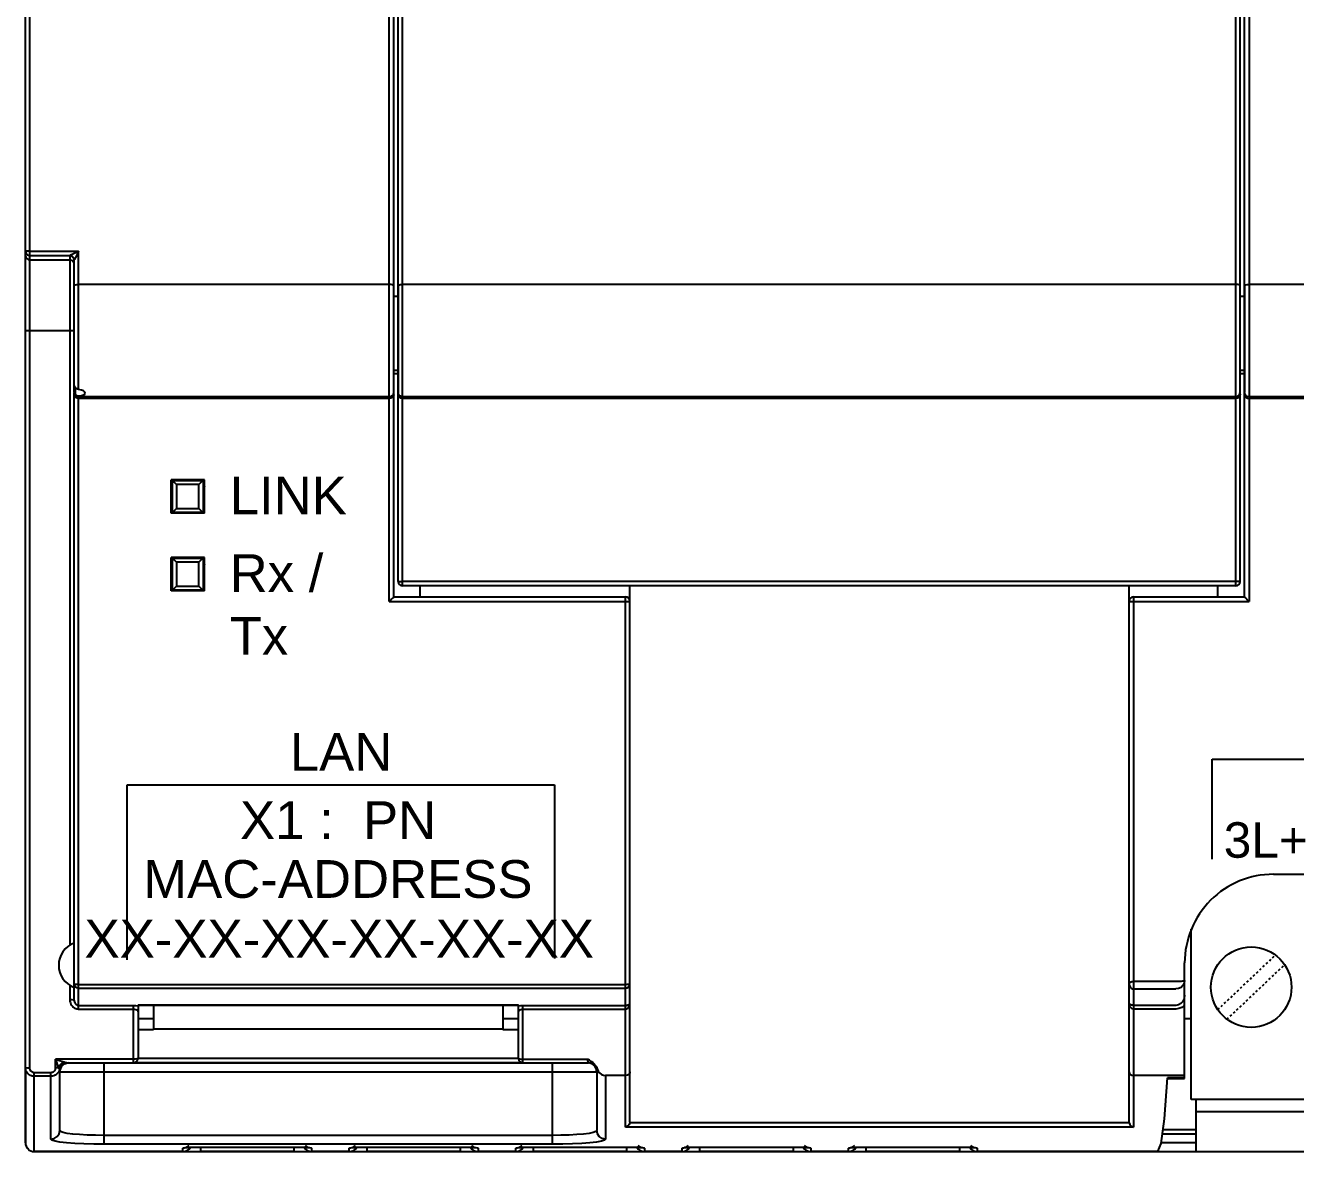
# Model space of a CAD drawing. Header units: inches. Extents: x 57 to 2760, y -193 to 2149.
# Drawn here: x 240 to 297.2, y 1642.8 to 1693.6 of the extents above; entities that cross this region are included whole.
import ezdxf

# ---------------------------------------------------------------- set-up
doc = ezdxf.new("R2010")
doc.units = ezdxf.units.IN
doc.header["$MEASUREMENT"] = 0
doc.linetypes.add('DOT', pattern=[0.2, 0.1, -0.1])
doc.styles.get("Standard").update_dxf_attribs({"font": 'arial.ttf'})

msp = doc.modelspace()

# ---------------------------------------------------------------- linework, layer by layer
at = {"color": 7, "linetype": 'Continuous'}
for p, q in [((239.97114, 1643.19462), (239.97114, 1742.39462)), ((240.17114, 1646.56641), (240.17114, 1739.02283)), ((256.37114, 1667.5811), (256.37114, 1720.50814)), ((295.12114, 1720.50814), (295.12114, 1667.5811)), ((256.57114, 1667.79417), (256.57114, 1720.29507)), ((256.97114, 1668.29462), (256.97114, 1719.79462)), ((294.52114, 1668.29462), (294.52114, 1719.79462)), ((294.92114, 1667.79417), (294.92114, 1720.29507)), ((256.77114, 1668.49462), (256.77114, 1719.59462)), ((294.72114, 1668.49462), (294.72114, 1719.59462)), ((256.57114, 1681.79818), (256.57114, 1708.58396)), ((240.17114, 1683.37762), (242.37114, 1683.37762)), ((240.17114, 1683.18286), (241.97356, 1683.18286)), ((241.97114, 1683.179), (241.97114, 1652.09265)), ((242.07502, 1683.23102), (242.03478, 1683.2115)), ((242.19336, 1683.28918), (242.07502, 1683.23102)), ((242.37114, 1683.37762), (242.19336, 1683.28918)), ((242.37114, 1683.37762), (242.22308, 1683.08304)), ((242.37114, 1677.14898), (242.37114, 1683.37762)), ((240.17114, 1682.98244), (241.97114, 1682.98244)), ((242.17114, 1677.04377), (242.17114, 1682.97977)), ((242.22308, 1683.08304), (242.19385, 1683.02554)), ((256.37114, 1681.87849), (242.37114, 1681.87849)), ((256.77114, 1681.79818), (256.77114, 1677.00654)), ((294.52114, 1681.87849), (256.97114, 1681.87849)), ((294.92114, 1681.79818), (294.92114, 1677.00527)), ((327.57114, 1681.87849), (295.12114, 1681.87849)), ((256.77114, 1681.32784), (256.57114, 1681.32784)), ((294.92114, 1681.32784), (294.72114, 1681.32784)), ((239.97114, 1679.79462), (242.17114, 1679.79462)), ((256.77114, 1678.00147), (256.57114, 1678.00147)), ((294.92114, 1678.00147), (294.72114, 1678.00147)), ((256.77114, 1677.84176), (256.57114, 1677.84176)), ((294.92114, 1677.84176), (294.72114, 1677.84176)), ((242.17114, 1649.62194), (242.17114, 1677.00527)), ((242.22114, 1677.22572), (242.22114, 1676.9179)), ((242.37114, 1649.22064), (242.37114, 1676.85877)), ((256.57114, 1667.79417), (256.57114, 1676.92251)), ((256.7984, 1676.90755), (256.77116, 1677.00511)), ((294.93636, 1676.92903), (294.92114, 1677.00527)), ((256.37114, 1676.80604), (242.37114, 1676.80604)), ((256.37114, 1676.73864), (242.37114, 1676.73864)), ((294.52114, 1676.80874), (256.97114, 1676.80874)), ((294.52114, 1676.74111), (256.97114, 1676.74111)), ((327.57114, 1676.80604), (295.12114, 1676.80604)), ((327.57114, 1676.73864), (295.12114, 1676.73864)), ((248.0394, 1673.07141), (246.53606, 1673.07141)), ((246.53606, 1673.07141), (246.58097, 1673.0265)), ((246.58097, 1673.0265), (246.6102, 1673.02598)), ((246.6102, 1673.02598), (246.62482, 1673.02572)), ((247.95065, 1673.02572), (246.62482, 1673.02572)), ((247.79374, 1672.86189), (246.78172, 1672.86189)), ((247.95065, 1673.02572), (247.99449, 1673.0265)), ((248.0394, 1673.07141), (247.99449, 1673.0265)), ((248.01234, 1672.39842), (248.01233, 1672.24343)), ((248.01317, 1672.54577), (248.01234, 1672.39842)), ((248.03869, 1672.83298), (248.02085, 1672.8197)), ((248.02085, 1672.8197), (248.03846, 1672.754)), ((246.78172, 1671.77758), (247.79374, 1671.77758)), ((248.01233, 1672.24343), (248.01316, 1672.09562)), ((248.01316, 1672.09562), (248.01472, 1671.97011)), ((248.02085, 1671.81978), (248.03846, 1671.88548)), ((246.53606, 1671.56807), (246.58097, 1671.61298)), ((248.0394, 1671.56807), (246.53606, 1671.56807)), ((246.62481, 1671.61376), (246.58097, 1671.61298)), ((246.62481, 1671.61376), (247.95065, 1671.61376)), ((247.96527, 1671.6135), (247.95065, 1671.61376)), ((247.99449, 1671.61298), (247.96527, 1671.6135)), ((248.0394, 1671.56807), (247.99449, 1671.61298)), ((246.53606, 1669.57141), (246.58097, 1669.5265)), ((248.0394, 1669.57141), (246.53606, 1669.57141)), ((246.58097, 1669.5265), (246.6102, 1669.52598)), ((246.6102, 1669.52598), (246.62482, 1669.52572)), ((247.95065, 1669.52572), (246.62482, 1669.52572)), ((247.95065, 1669.52572), (247.99449, 1669.5265)), ((248.0394, 1669.57141), (247.99449, 1669.5265)), ((247.79374, 1669.36189), (246.78172, 1669.36189)), ((248.01234, 1668.89842), (248.01233, 1668.74343)), ((248.01317, 1669.04577), (248.01234, 1668.89842)), ((248.03869, 1669.33298), (248.02085, 1669.3197)), ((248.02085, 1669.3197), (248.03846, 1669.254)), ((246.78172, 1668.27758), (247.79374, 1668.27758)), ((248.01233, 1668.74343), (248.01316, 1668.59562)), ((248.01316, 1668.59562), (248.01472, 1668.47011)), ((248.02085, 1668.31978), (248.03846, 1668.38548)), ((294.52114, 1668.48139), (256.97114, 1668.48139)), ((294.52114, 1668.29462), (256.97114, 1668.29462)), ((294.52114, 1668.29462), (256.97114, 1668.29462)), ((257.77114, 1667.79462), (257.77114, 1668.29462)), ((267.22114, 1644.1282), (267.22114, 1668.29462)), ((289.72114, 1644.12831), (289.72114, 1668.29462)), ((293.72114, 1667.79462), (293.72114, 1668.29462)), ((246.53606, 1668.06807), (246.58097, 1668.11298)), ((248.0394, 1668.06807), (246.53606, 1668.06807)), ((246.62481, 1668.11376), (246.58097, 1668.11298)), ((246.62481, 1668.11376), (247.95065, 1668.11376)), ((247.96527, 1668.1135), (247.95065, 1668.11376)), ((247.99449, 1668.11298), (247.96527, 1668.1135)), ((248.0394, 1668.06807), (247.99449, 1668.11298)), ((256.57114, 1667.79462), (267.02114, 1667.79462)), ((267.02114, 1643.90033), (267.02114, 1667.79462)), ((289.92114, 1667.79462), (294.92114, 1667.79462)), ((289.92114, 1667.79462), (289.92114, 1643.90033)), ((256.37114, 1667.5811), (267.02114, 1667.5811)), ((267.22114, 1644.12831), (267.22114, 1667.59462)), ((289.92114, 1667.5811), (295.12114, 1667.5811)), ((296.22114, 1655.29462), (322.22111, 1655.29462)), ((292.52114, 1645.14462), (292.52114, 1652.81449)), ((292.22114, 1650.50962), (292.22114, 1651.29462)), ((292.22114, 1646.09161), (292.22114, 1651.29462)), ((241.97114, 1650.29659), (241.97114, 1649.65211)), ((242.37114, 1650.33179), (267.02114, 1650.33179)), ((242.37114, 1650.15894), (267.02114, 1650.15894)), ((289.92114, 1650.46907), (291.82114, 1650.46907)), ((289.92114, 1650.12325), (291.82114, 1650.12325)), ((242.37114, 1649.38322), (244.84614, 1649.38322)), ((244.84614, 1646.79462), (244.84614, 1649.38322)), ((244.84614, 1649.38322), (244.94915, 1649.37939)), ((244.94915, 1649.37939), (245.04614, 1649.36806)), ((245.04614, 1649.4129), (245.04614, 1646.99462)), ((245.04614, 1649.4129), (262.19614, 1649.4129)), ((245.04614, 1649.39927), (262.19614, 1649.39927)), ((245.74714, 1649.39927), (245.74714, 1648.31462)), ((261.49514, 1649.39927), (261.49514, 1648.31462)), ((262.19614, 1646.99462), (262.19614, 1649.4129)), ((262.19614, 1649.36806), (262.29298, 1649.37938)), ((262.29298, 1649.37938), (262.39614, 1649.38322)), ((262.39614, 1649.38322), (267.02114, 1649.38322)), ((262.39614, 1646.79462), (262.39614, 1649.38322)), ((291.82105, 1649.38322), (289.92114, 1649.38322)), ((242.37114, 1649.22064), (244.84614, 1649.22064)), ((262.39614, 1649.22064), (267.02114, 1649.22064)), ((291.82114, 1649.22064), (289.92114, 1649.22064)), ((245.04614, 1648.79462), (245.74714, 1648.79462)), ((245.04614, 1648.29462), (245.74714, 1648.29462)), ((261.49514, 1648.31462), (245.74714, 1648.31462)), ((261.49514, 1648.79462), (262.19614, 1648.79462)), ((261.49514, 1648.29462), (262.19614, 1648.29462)), ((292.22114, 1648.79462), (292.52114, 1648.79462)), ((239.97114, 1646.59967), (239.97114, 1643.19462)), ((241.32114, 1646.56641), (241.32114, 1646.9618)), ((244.84614, 1646.96175), (241.32114, 1646.9618)), ((241.41955, 1646.67492), (241.45478, 1646.57492)), ((241.45478, 1646.57492), (241.52629, 1646.68267)), ((241.50669, 1646.49499), (241.58541, 1646.65007)), ((241.58541, 1646.65007), (241.72202, 1646.75668)), ((241.72202, 1646.75668), (241.89061, 1646.79462)), ((241.89061, 1646.79462), (265.35063, 1646.79462)), ((243.52114, 1643.12586), (243.52114, 1646.79462)), ((262.39614, 1646.79462), (244.84614, 1646.79462)), ((262.19614, 1646.99462), (245.04614, 1646.99462)), ((262.39614, 1646.96175), (265.32917, 1646.96175)), ((263.72114, 1643.12586), (263.72114, 1646.79462)), ((265.73588, 1646.49854), (265.65606, 1646.65194)), ((265.73886, 1646.52908), (265.78282, 1646.42533)), ((240.37114, 1642.79462), (240.37114, 1646.3493)), ((241.12114, 1646.3493), (240.37114, 1646.3493)), ((241.12112, 1646.18957), (240.37114, 1646.18957)), ((241.12114, 1643.35186), (241.12114, 1646.3493)), ((241.52114, 1643.74965), (241.52114, 1646.39462)), ((241.52114, 1643.74963), (241.52114, 1646.39462)), ((241.52114, 1646.39462), (265.72114, 1646.39462)), ((265.72114, 1646.39462), (265.72114, 1643.74965)), ((267.02114, 1646.22281), (266.12114, 1646.22281)), ((266.12114, 1646.22281), (266.12114, 1643.35186)), ((292.22114, 1646.22281), (289.92114, 1646.22281)), ((291.30581, 1644.27635), (291.45271, 1646.1182)), ((291.44914, 1646.09161), (292.22114, 1646.09161)), ((292.22114, 1646.1182), (291.45271, 1646.1182)), ((325.43114, 1645.14462), (292.52114, 1645.14462)), ((292.72114, 1645.14462), (292.72114, 1642.79462)), ((292.72114, 1644.60462), (325.72114, 1644.60462)), ((289.92114, 1643.90033), (267.02114, 1643.90033)), ((289.72338, 1644.09812), (267.2189, 1644.09812)), ((267.22114, 1644.12831), (267.22108, 1644.12326)), ((291.24113, 1643.79462), (292.72114, 1643.79462)), ((263.72114, 1643.12586), (243.52114, 1643.12586)), ((263.72113, 1643.52453), (243.52115, 1643.52453)), ((292.72114, 1643.19462), (291.16056, 1643.19462)), ((291.21427, 1643.59462), (292.72114, 1643.59462)), ((247.07114, 1642.79462), (240.37114, 1642.79462)), ((240.37114, 1642.79462), (329.57114, 1642.79462)), ((247.07114, 1642.79462), (247.07114, 1642.95281)), ((247.82751, 1643.00038), (252.07114, 1643.00045)), ((247.87114, 1643.00128), (252.07114, 1643.00128)), ((247.87114, 1642.79462), (247.87114, 1643.00128)), ((252.07114, 1642.79462), (247.87114, 1642.79462)), ((252.07114, 1643.00128), (252.07114, 1642.79462)), ((252.87114, 1642.95281), (252.87114, 1642.79462)), ((254.57114, 1642.79462), (252.87114, 1642.79462)), ((254.57114, 1642.79462), (254.57114, 1642.95281)), ((255.32751, 1643.00038), (259.57114, 1643.00045)), ((255.37114, 1643.00128), (259.57114, 1643.00128)), ((255.37114, 1642.79462), (255.37114, 1643.00128)), ((259.57114, 1642.79462), (255.37114, 1642.79462)), ((259.57114, 1643.00128), (259.57114, 1642.79462)), ((260.37114, 1642.95281), (260.37114, 1642.79462)), ((262.07114, 1642.79462), (260.37114, 1642.79462)), ((262.07114, 1642.79462), (262.07114, 1642.95281)), ((262.82751, 1643.00038), (267.07114, 1643.00045)), ((262.87114, 1643.00128), (267.07114, 1643.00128)), ((262.87114, 1642.79462), (262.87114, 1643.00128)), ((267.07114, 1642.79462), (262.87114, 1642.79462)), ((267.07114, 1643.00128), (267.07114, 1642.79462)), ((267.87114, 1642.95281), (267.87114, 1642.79462)), ((269.57114, 1642.79462), (267.87114, 1642.79462)), ((269.57114, 1642.79462), (269.57114, 1642.95281)), ((270.32751, 1643.00038), (274.57114, 1643.00045)), ((270.37114, 1643.00128), (274.57114, 1643.00128)), ((270.37114, 1642.79462), (270.37114, 1643.00128)), ((274.57114, 1642.79462), (270.37114, 1642.79462)), ((274.57114, 1643.00128), (274.57114, 1642.79462)), ((275.37114, 1642.95281), (275.37114, 1642.79462)), ((277.07114, 1642.79462), (275.37114, 1642.79462)), ((277.07114, 1642.79462), (277.07114, 1642.95281)), ((277.82751, 1643.00038), (282.07114, 1643.00045)), ((277.87114, 1643.00128), (282.07114, 1643.00128)), ((277.87114, 1642.79462), (277.87114, 1643.00128)), ((282.07114, 1642.79462), (277.87114, 1642.79462)), ((282.07114, 1643.00128), (282.07114, 1642.79462)), ((282.87114, 1642.95281), (282.87114, 1642.79462)), ((291.00644, 1642.79462), (282.87114, 1642.79462))]:
    msp.add_line(p, q, dxfattribs=at)
for p, q in [((293.46139, 1655.96903), (293.46139, 1660.48261)), ((293.46139, 1660.48261), (316.93614, 1660.48261)), ((244.55277, 1659.32277), (263.82367, 1659.32277)), ((244.55277, 1651.43393), (244.55277, 1659.32277)), ((263.82367, 1659.32277), (263.82367, 1651.49508))]:
    msp.add_line(p, q)
at = {"linetype": 'DOT'}
for p, q in [((293.71529, 1649.19139), (296.31437, 1651.65344)), ((294.12791, 1648.7558), (296.72699, 1651.21785))]:
    msp.add_line(p, q, dxfattribs=at)
at = {"color": 7, "linetype": 'Continuous'}
for points in [[(239.97114, 1683.3821), (239.97399, 1683.34858), (239.9835, 1683.31315), (240.00114, 1683.27715), (240.02824, 1683.2427), (240.06574, 1683.21277), (240.11376, 1683.19124), (240.17114, 1683.18286)], [(240.17114, 1683.37762), (240.09412, 1683.37796), (240.0284, 1683.37896), (239.98574, 1683.38042), (239.97114, 1683.3821)], [(239.97114, 1683.18168), (239.98636, 1683.10544), (240.02972, 1683.0408), (240.0946, 1682.99761), (240.17114, 1682.98244)], [(241.97356, 1683.18286), (241.97172, 1683.1809), (241.97114, 1683.179)], [(241.97114, 1683.179), (242.07114, 1683.15231), (242.14434, 1683.07939), (242.17114, 1682.97977)], [(242.03478, 1683.2115), (241.99949, 1683.19463), (241.98438, 1683.1876), (241.97356, 1683.18286)], [(241.97356, 1683.18286), (242.07227, 1683.15562), (242.14492, 1683.08299), (242.17235, 1682.98414)], [(241.97114, 1682.98244), (242.04768, 1682.96728), (242.11256, 1682.92409), (242.15592, 1682.85945)], [(242.17235, 1682.98414), (242.17143, 1682.98191), (242.17114, 1682.97977)], [(242.19385, 1683.02554), (242.17776, 1682.9943), (242.17235, 1682.98414)], [(242.17114, 1681.79818), (242.18504, 1681.82801), (242.22633, 1681.85394), (242.2912, 1681.87193), (242.37114, 1681.87849)], [(256.57114, 1681.79818), (256.55724, 1681.82801), (256.51595, 1681.85394), (256.45108, 1681.87193), (256.37114, 1681.87849)], [(256.77114, 1681.79818), (256.79586, 1681.83729), (256.86739, 1681.86705), (256.97114, 1681.87849)], [(294.72114, 1681.79818), (294.69642, 1681.83729), (294.62489, 1681.86705), (294.52114, 1681.87849)], [(294.92114, 1681.79818), (294.93504, 1681.82801), (294.97633, 1681.85394), (295.0412, 1681.87193), (295.12114, 1681.87849)], [(242.22114, 1677.22572), (242.18407, 1677.28426), (242.17114, 1677.35159)], [(242.17114, 1677.04377), (242.18407, 1676.97645), (242.22114, 1676.9179)], [(242.37114, 1676.80604), (242.2946, 1676.8212), (242.22972, 1676.86439), (242.18636, 1676.92903), (242.17114, 1677.00527)], [(242.37114, 1676.73864), (242.30991, 1676.74747), (242.25538, 1676.77257), (242.21158, 1676.81165), (242.18188, 1676.86306), (242.17114, 1676.92251)], [(242.37114, 1677.14898), (242.316, 1677.16383), (242.26359, 1677.1902), (242.22114, 1677.22572)], [(242.22114, 1676.9179), (242.26359, 1676.88375), (242.316, 1676.86293), (242.37114, 1676.85877)], [(242.67114, 1676.97554), (242.65019, 1677.02485), (242.58898, 1677.07474), (242.49286, 1677.11845), (242.37114, 1677.14898)], [(242.37114, 1676.85877), (242.49286, 1676.87308), (242.58898, 1676.89743), (242.65019, 1676.93201), (242.67114, 1676.97554)], [(256.37114, 1676.80604), (256.44768, 1676.8212), (256.51256, 1676.86439), (256.55592, 1676.92903), (256.57114, 1677.00527)], [(256.57114, 1676.92251), (256.56382, 1676.87322), (256.54076, 1676.82509)], [(256.97114, 1676.74111), (256.89421, 1676.75526), (256.82973, 1676.79499), (256.78698, 1676.85334), (256.77114, 1676.92511)], [(256.97114, 1676.80873), (256.87153, 1676.8352), (256.7984, 1676.90755)], [(294.52114, 1676.80873), (294.62033, 1676.83496), (294.69358, 1676.90706), (294.72113, 1677.00654)], [(294.72114, 1676.92511), (294.70535, 1676.85345), (294.66279, 1676.79521), (294.59821, 1676.75532), (294.52114, 1676.74111)], [(294.92114, 1676.92251), (294.92846, 1676.87322), (294.95152, 1676.82509), (294.99129, 1676.78267), (295.04819, 1676.75131), (295.12114, 1676.73864)], [(295.12114, 1676.80604), (295.0446, 1676.8212), (294.97972, 1676.86439), (294.93636, 1676.92903)], [(256.54076, 1676.82509), (256.50099, 1676.78267), (256.44409, 1676.75131), (256.37114, 1676.73864)], [(246.53606, 1671.56807), (246.53755, 1672.06695), (246.53755, 1672.57288), (246.53606, 1673.07141)], [(246.58097, 1673.0265), (246.58238, 1672.55685), (246.58238, 1672.08291), (246.58097, 1671.61298)], [(246.62482, 1673.02572), (246.67538, 1672.97137), (246.72772, 1672.91678), (246.78172, 1672.86189)], [(246.78178, 1672.86189), (246.78239, 1672.1385), (246.78179, 1671.77758)], [(247.79368, 1671.77758), (247.79308, 1672.50096), (247.79368, 1672.86189)], [(247.95065, 1673.02572), (247.90009, 1672.97137), (247.84775, 1672.91678), (247.79374, 1672.86189)], [(247.99449, 1671.61298), (247.99308, 1672.08291), (247.99308, 1672.55685), (247.99449, 1673.0265)], [(248.0394, 1671.56807), (248.03792, 1672.06695), (248.03792, 1672.57288), (248.0394, 1673.07141)], [(248.02085, 1672.8197), (248.01947, 1672.81238), (248.01815, 1672.79316), (248.01691, 1672.76283), (248.01578, 1672.72201), (248.01475, 1672.67142), (248.01317, 1672.54577)], [(246.62481, 1671.61376), (246.67537, 1671.6681), (246.72772, 1671.7227), (246.78172, 1671.77758)], [(247.95065, 1671.61376), (247.90009, 1671.6681), (247.84774, 1671.7227), (247.79374, 1671.77758)], [(248.01472, 1671.97011), (248.01573, 1671.91935), (248.01687, 1671.87791), (248.01813, 1671.84679), (248.01947, 1671.8271), (248.02085, 1671.81978)], [(246.53606, 1668.06807), (246.53755, 1668.56695), (246.53755, 1669.07288), (246.53606, 1669.57141)], [(246.58097, 1669.5265), (246.58238, 1669.05685), (246.58238, 1668.58291), (246.58097, 1668.11298)], [(246.62482, 1669.52572), (246.67538, 1669.47137), (246.72772, 1669.41678), (246.78172, 1669.36189)], [(247.95065, 1669.52572), (247.90009, 1669.47137), (247.84775, 1669.41678), (247.79374, 1669.36189)], [(247.99449, 1668.11298), (247.99308, 1668.58291), (247.99308, 1669.05685), (247.99449, 1669.5265)], [(248.0394, 1668.06807), (248.03792, 1668.56695), (248.03792, 1669.07288), (248.0394, 1669.57141)], [(246.78178, 1669.36189), (246.78239, 1668.6385), (246.78179, 1668.27758)], [(247.79368, 1668.27758), (247.79308, 1669.00096), (247.79368, 1669.36189)], [(248.02085, 1669.3197), (248.01947, 1669.31238), (248.01815, 1669.29316), (248.01691, 1669.26283), (248.01578, 1669.22201), (248.01475, 1669.17142), (248.01317, 1669.04577)], [(246.62481, 1668.11376), (246.67537, 1668.1681), (246.72772, 1668.2227), (246.78172, 1668.27758)], [(247.95065, 1668.11376), (247.90009, 1668.1681), (247.84774, 1668.2227), (247.79374, 1668.27758)], [(248.01472, 1668.47011), (248.01573, 1668.41935), (248.01687, 1668.37791), (248.01813, 1668.34679), (248.01947, 1668.3271), (248.02085, 1668.31978)], [(256.77114, 1668.49462), (256.79684, 1668.48813), (256.87016, 1668.4832), (256.97114, 1668.48139)], [(294.72114, 1668.49462), (294.69543, 1668.48813), (294.62212, 1668.4832), (294.52114, 1668.48139)], [(256.57114, 1667.79417), (256.55632, 1667.77429), (256.5212, 1667.73543), (256.47503, 1667.68675), (256.42341, 1667.63374), (256.37114, 1667.5811)], [(294.92114, 1667.79417), (294.93596, 1667.77429), (294.97107, 1667.73543), (295.01725, 1667.68675), (295.06886, 1667.63374), (295.12114, 1667.5811)], [(267.02114, 1667.5811), (267.0616, 1667.58138), (267.10398, 1667.58232), (267.14565, 1667.58404), (267.18281, 1667.58666), (267.21026, 1667.59022), (267.22114, 1667.59462)], [(289.72114, 1667.59462), (289.72528, 1667.59188), (289.7391, 1667.58902), (289.76463, 1667.5862), (289.8034, 1667.58369), (289.85608, 1667.58184), (289.92114, 1667.5811)], [(242.17114, 1650.35213), (242.18647, 1650.34432), (242.23065, 1650.33765), (242.29556, 1650.33329), (242.37114, 1650.33179)], [(242.37114, 1650.15894), (242.29556, 1650.17327), (242.23065, 1650.21463), (242.18647, 1650.27795), (242.17114, 1650.35213)], [(267.02114, 1650.33179), (267.09671, 1650.33329), (267.16163, 1650.33765), (267.20581, 1650.34432), (267.22114, 1650.35213)], [(267.02114, 1650.15894), (267.09671, 1650.17327), (267.16163, 1650.21463), (267.20581, 1650.27795), (267.22114, 1650.35213)], [(289.72114, 1650.35213), (289.72409, 1650.37212), (289.73199, 1650.39009), (289.74358, 1650.40593), (289.75777, 1650.41957), (289.77379, 1650.43119), (289.79178, 1650.44131), (289.81168, 1650.45), (289.83295, 1650.45708), (289.85498, 1650.46247), (289.87722, 1650.46619), (289.89918, 1650.46835), (289.92114, 1650.46907)], [(289.72114, 1650.35213), (289.72409, 1650.31298), (289.73199, 1650.27776), (289.74358, 1650.2468), (289.75778, 1650.22009), (289.77379, 1650.19736), (289.79179, 1650.17757), (289.81168, 1650.16057), (289.83295, 1650.1467), (289.85498, 1650.13614), (289.87722, 1650.12884), (289.89918, 1650.12464), (289.92114, 1650.12325)], [(291.82114, 1650.46907), (291.87971, 1650.46951), (291.943, 1650.471), (292.00861, 1650.47379), (292.0732, 1650.47812), (292.13232, 1650.48414), (292.18, 1650.49171), (292.21069, 1650.50042), (292.22114, 1650.50962)], [(292.22114, 1650.50962), (292.20185, 1650.39108), (292.14529, 1650.28324), (292.05666, 1650.19733), (291.94503, 1650.14225), (291.82114, 1650.12325)], [(241.97114, 1649.65211), (241.97815, 1649.57169), (241.99657, 1649.50076), (242.02317, 1649.43935), (242.05557, 1649.387), (242.0916, 1649.34352), (242.12916, 1649.30857), (242.16676, 1649.28123), (242.20428, 1649.25998), (242.24241, 1649.2436), (242.28228, 1649.23142), (242.32494, 1649.22353), (242.37114, 1649.22064)], [(241.97114, 1649.65211), (242.07114, 1649.64807), (242.14434, 1649.63702), (242.17114, 1649.62194)], [(242.17114, 1649.62194), (242.17465, 1649.57743), (242.18386, 1649.53819), (242.19716, 1649.50422), (242.21336, 1649.47526), (242.23137, 1649.45121), (242.25015, 1649.43187), (242.26895, 1649.41675), (242.28771, 1649.40499), (242.30677, 1649.39593), (242.32671, 1649.38919), (242.34803, 1649.38482), (242.37114, 1649.38322)], [(267.02114, 1649.22064), (267.04597, 1649.22287), (267.07256, 1649.23032), (267.09983, 1649.24387), (267.12677, 1649.26409), (267.15151, 1649.29026), (267.1723, 1649.3201), (267.18894, 1649.35198), (267.20213, 1649.38619), (267.21214, 1649.42334), (267.21871, 1649.46407), (267.22114, 1649.50887)], [(267.02114, 1649.38322), (267.04597, 1649.38419), (267.07255, 1649.38744), (267.09982, 1649.39336), (267.12677, 1649.40218), (267.15152, 1649.4136), (267.1723, 1649.42661), (267.18894, 1649.44051), (267.20214, 1649.45542), (267.21214, 1649.47161), (267.21871, 1649.48936), (267.22114, 1649.50887)], [(289.92114, 1649.38322), (289.8683, 1649.38768), (289.82539, 1649.39856), (289.79353, 1649.41213), (289.77049, 1649.42624), (289.75335, 1649.4405), (289.74004, 1649.45557), (289.73004, 1649.47181), (289.72353, 1649.4895), (289.72114, 1649.50887)], [(289.92114, 1649.22064), (289.86829, 1649.23089), (289.82539, 1649.25579), (289.79353, 1649.2869), (289.77049, 1649.31924), (289.75335, 1649.35196), (289.74004, 1649.38652), (289.73004, 1649.4238), (289.72353, 1649.4644), (289.72114, 1649.50887)], [(292.22114, 1649.83768), (292.19944, 1649.69016), (292.1384, 1649.56102), (292.04769, 1649.4632), (291.93915, 1649.40346), (291.82105, 1649.38322)], [(292.22114, 1649.38548), (292.0996, 1649.29463), (291.96452, 1649.2394), (291.82114, 1649.22064)], [(244.84614, 1649.22064), (244.89524, 1649.21623), (244.94195, 1649.2031), (244.98354, 1649.18137), (245.01684, 1649.15182), (245.03856, 1649.1161), (245.04614, 1649.07693)], [(262.19614, 1649.07693), (262.20375, 1649.11618), (262.22552, 1649.15192), (262.25887, 1649.18146), (262.30043, 1649.20314), (262.34702, 1649.21623), (262.39614, 1649.22064)], [(239.97114, 1646.59967), (239.99793, 1646.58304), (240.07114, 1646.57086), (240.17114, 1646.56641)], [(240.37114, 1646.18957), (240.32598, 1646.19219), (240.28253, 1646.19976), (240.23938, 1646.21246), (240.19586, 1646.23104), (240.15189, 1646.25667), (240.10796, 1646.29084), (240.06552, 1646.3351), (240.02736, 1646.39002), (239.99714, 1646.45424), (239.97778, 1646.52525), (239.97114, 1646.59967)], [(240.37114, 1646.3493), (240.34856, 1646.35069), (240.32683, 1646.3547), (240.30526, 1646.36142), (240.2835, 1646.37125), (240.26151, 1646.38482), (240.23955, 1646.40291), (240.21834, 1646.42633), (240.19926, 1646.4554), (240.18414, 1646.4894), (240.17446, 1646.527), (240.17114, 1646.56641)], [(241.32114, 1646.56641), (241.31891, 1646.53405), (241.31157, 1646.50006), (241.29852, 1646.46611), (241.27961, 1646.43396), (241.25523, 1646.40532), (241.22611, 1646.38161), (241.19321, 1646.36388), (241.15774, 1646.35297), (241.12114, 1646.3493)], [(241.32099, 1646.9618), (241.41268, 1646.93198), (241.51143, 1646.9008), (241.6164, 1646.86881), (241.72205, 1646.83822)], [(241.32114, 1646.96175), (241.35166, 1646.87189), (241.41955, 1646.67492)], [(241.45478, 1646.57492), (241.39269, 1646.56861), (241.32114, 1646.56641)], [(241.45478, 1646.57492), (241.46769, 1646.5542), (241.48837, 1646.52058)], [(241.48837, 1646.52058), (241.49624, 1646.50828), (241.50241, 1646.49952), (241.50669, 1646.49499)], [(241.50766, 1646.49409), (241.5867, 1646.64959), (241.72426, 1646.75655), (241.89417, 1646.79463)], [(241.52629, 1646.68267), (241.61866, 1646.77367), (241.72205, 1646.83822)], [(241.72205, 1646.83822), (241.79725, 1646.81683), (241.82847, 1646.80806), (241.85488, 1646.80108), (241.87589, 1646.79639), (241.89061, 1646.79462)], [(245.04614, 1646.99462), (245.03075, 1646.98198), (244.98625, 1646.97117), (244.92128, 1646.96416), (244.84614, 1646.96175)], [(262.19614, 1646.99462), (262.21153, 1646.98198), (262.25603, 1646.97117), (262.321, 1646.96416), (262.39614, 1646.96175)], [(265.32732, 1646.87895), (265.32305, 1646.89734), (265.32116, 1646.91705), (265.32269, 1646.93838), (265.32917, 1646.96175)], [(265.35063, 1646.79462), (265.35596, 1646.79765), (265.35627, 1646.80553), (265.35271, 1646.81684), (265.34679, 1646.83043), (265.33993, 1646.84551), (265.33318, 1646.86171), (265.32732, 1646.87895)], [(265.32917, 1646.96175), (265.37449, 1646.92441), (265.42683, 1646.88817)], [(265.65606, 1646.65194), (265.51911, 1646.7572), (265.35063, 1646.79462)], [(265.42683, 1646.88817), (265.48384, 1646.85005), (265.54308, 1646.80651)], [(265.54308, 1646.80651), (265.60176, 1646.7546), (265.65696, 1646.69161)], [(265.65696, 1646.69161), (265.70436, 1646.61628), (265.73886, 1646.52908)], [(241.50765, 1646.49409), (241.48754, 1646.43515), (241.45763, 1646.37795), (241.41819, 1646.32503), (241.37009, 1646.27868), (241.31459, 1646.24073), (241.25327, 1646.21259), (241.18807, 1646.19535), (241.12112, 1646.18957)], [(241.50669, 1646.49499), (241.50727, 1646.49455), (241.50765, 1646.49409)], [(241.50765, 1646.49409), (241.51775, 1646.44484), (241.52114, 1646.39462)], [(265.72114, 1646.39462), (265.72484, 1646.44713), (265.73588, 1646.49854)], [(265.78282, 1646.42533), (265.84777, 1646.34002), (265.92972, 1646.27575), (266.02375, 1646.23588), (266.12114, 1646.22281)], [(267.22114, 1646.38278), (267.20832, 1646.3264), (267.16908, 1646.27511), (267.10474, 1646.23745), (267.02114, 1646.22281)], [(289.72114, 1646.38278), (289.73396, 1646.3264), (289.7732, 1646.27511), (289.83754, 1646.23745), (289.92114, 1646.22281)], [(291.00644, 1642.79462), (291.15668, 1643.16574), (291.30581, 1644.27635)], [(241.12114, 1643.35186), (241.27421, 1643.38214), (241.40398, 1643.46836), (241.49069, 1643.59741), (241.52114, 1643.74963)], [(243.52115, 1643.52453), (243.13253, 1643.52828), (242.75821, 1643.53951), (242.41319, 1643.55815), (242.11014, 1643.58406), (241.86074, 1643.61692), (241.67483, 1643.65616), (241.5599, 1643.70091), (241.52114, 1643.74963)], [(265.72114, 1643.74963), (265.68238, 1643.70091), (265.56745, 1643.65616), (265.38154, 1643.61692), (265.13213, 1643.58406), (264.82908, 1643.55815), (264.48407, 1643.53951), (264.10975, 1643.52828), (263.72113, 1643.52453)], [(266.12114, 1643.35186), (265.96806, 1643.38214), (265.83829, 1643.46837), (265.75159, 1643.59741), (265.72114, 1643.74963)], [(267.2189, 1644.09812), (267.1894, 1644.01631), (267.14027, 1643.95699), (267.08197, 1643.91874), (267.02114, 1643.90033)], [(267.22108, 1644.12326), (267.22089, 1644.11821), (267.22014, 1644.10814), (267.2189, 1644.09812)], [(289.72338, 1644.09812), (289.72214, 1644.10814), (289.72139, 1644.11821), (289.72114, 1644.12831)], [(289.72338, 1644.09812), (289.75288, 1644.01631), (289.80201, 1643.95699), (289.86031, 1643.91874), (289.92114, 1643.90033)], [(243.52114, 1643.12586), (243.05501, 1643.12961), (242.60597, 1643.14088), (242.19194, 1643.15959), (241.82812, 1643.1856), (241.52859, 1643.21862), (241.30543, 1643.25805), (241.16757, 1643.30298), (241.12114, 1643.35186)], [(266.12114, 1643.35186), (266.0747, 1643.30298), (265.93684, 1643.25805), (265.71368, 1643.21862), (265.41416, 1643.1856), (265.05034, 1643.15959), (264.63631, 1643.14088), (264.18727, 1643.12961), (263.72114, 1643.12586)], [(247.07114, 1642.95281), (247.22421, 1642.98321), (247.35398, 1643.06978)], [(247.07114, 1642.95281), (247.0987, 1642.96479), (247.17886, 1642.97629), (247.30603, 1642.98645)], [(247.18666, 1642.97395), (247.1819, 1642.97289), (247.18806, 1642.97383), (247.21499, 1642.97716), (247.2589, 1642.98131), (247.31914, 1642.98572), (247.39445, 1642.98999), (247.4845, 1642.99383), (247.58792, 1642.99703), (247.70311, 1642.99927), (247.82751, 1643.00038)], [(247.30603, 1642.98645), (247.47172, 1642.99443), (247.6642, 1642.99952), (247.87114, 1643.00128)], [(252.07114, 1643.00128), (252.27796, 1642.99953), (252.47007, 1642.99445), (252.63556, 1642.98649)], [(252.07114, 1643.00046), (252.10742, 1643.0004), (252.23725, 1642.99932), (252.35699, 1642.99695), (252.46397, 1642.99362), (252.55636, 1642.98955), (252.63308, 1642.98507), (252.69281, 1642.9805), (252.73513, 1642.97629), (252.75746, 1642.97336), (252.76066, 1642.97283)], [(252.87114, 1642.95281), (252.71807, 1642.98321), (252.5883, 1643.06978)], [(252.63556, 1642.98649), (252.76324, 1642.97631), (252.84368, 1642.96477), (252.87114, 1642.95281)], [(254.57114, 1642.95281), (254.72421, 1642.98321), (254.85398, 1643.06978)], [(254.57114, 1642.95281), (254.5987, 1642.96479), (254.67886, 1642.97629), (254.80603, 1642.98645)], [(254.68666, 1642.97395), (254.6819, 1642.97289), (254.68806, 1642.97383), (254.71499, 1642.97716), (254.7589, 1642.98131), (254.81914, 1642.98572), (254.89445, 1642.98999), (254.9845, 1642.99383), (255.08792, 1642.99703), (255.20311, 1642.99927), (255.32751, 1643.00038)], [(254.80603, 1642.98645), (254.97172, 1642.99443), (255.1642, 1642.99952), (255.37114, 1643.00128)], [(259.57114, 1643.00128), (259.77796, 1642.99953), (259.97007, 1642.99445), (260.13556, 1642.98649)], [(259.57114, 1643.00046), (259.60742, 1643.0004), (259.73725, 1642.99932), (259.85699, 1642.99695), (259.96397, 1642.99362), (260.05636, 1642.98955), (260.13308, 1642.98507), (260.19281, 1642.9805), (260.23513, 1642.97629), (260.25746, 1642.97336), (260.26066, 1642.97283)], [(260.37114, 1642.95281), (260.21807, 1642.98321), (260.0883, 1643.06978)], [(260.13556, 1642.98649), (260.26324, 1642.97631), (260.34368, 1642.96477), (260.37114, 1642.95281)], [(262.07114, 1642.95281), (262.22421, 1642.98321), (262.35398, 1643.06978)], [(262.07114, 1642.95281), (262.0987, 1642.96479), (262.17886, 1642.97629), (262.30603, 1642.98645)], [(262.18666, 1642.97395), (262.1819, 1642.97289), (262.18806, 1642.97383), (262.21499, 1642.97716), (262.2589, 1642.98131), (262.31914, 1642.98572), (262.39445, 1642.98999), (262.4845, 1642.99383), (262.58792, 1642.99703), (262.70311, 1642.99927), (262.82751, 1643.00038)], [(262.30603, 1642.98645), (262.47172, 1642.99443), (262.6642, 1642.99952), (262.87114, 1643.00128)], [(267.07114, 1643.00128), (267.27796, 1642.99953), (267.47007, 1642.99445), (267.63556, 1642.98649)], [(267.07114, 1643.00046), (267.10742, 1643.0004), (267.23725, 1642.99932), (267.35699, 1642.99695), (267.46397, 1642.99362), (267.55636, 1642.98955), (267.63308, 1642.98507), (267.69281, 1642.9805), (267.73513, 1642.97629), (267.75746, 1642.97336), (267.76066, 1642.97283)], [(267.87114, 1642.95281), (267.71807, 1642.98321), (267.5883, 1643.06978)], [(267.63556, 1642.98649), (267.76324, 1642.97631), (267.84368, 1642.96477), (267.87114, 1642.95281)], [(269.57114, 1642.95281), (269.72421, 1642.98321), (269.85398, 1643.06978)], [(269.57114, 1642.95281), (269.5987, 1642.96479), (269.67886, 1642.97629), (269.80603, 1642.98645)], [(269.68666, 1642.97395), (269.6819, 1642.97289), (269.68806, 1642.97383), (269.71499, 1642.97716), (269.7589, 1642.98131), (269.81914, 1642.98572), (269.89445, 1642.98999), (269.9845, 1642.99383), (270.08792, 1642.99703), (270.20311, 1642.99927), (270.32751, 1643.00038)], [(269.80603, 1642.98645), (269.97172, 1642.99443), (270.1642, 1642.99952), (270.37114, 1643.00128)], [(274.57114, 1643.00128), (274.77796, 1642.99953), (274.97007, 1642.99445), (275.13556, 1642.98649)], [(274.57114, 1643.00046), (274.60742, 1643.0004), (274.73725, 1642.99932), (274.85699, 1642.99695), (274.96397, 1642.99362), (275.05636, 1642.98955), (275.13308, 1642.98507), (275.19281, 1642.9805), (275.23513, 1642.97629), (275.25746, 1642.97336), (275.26066, 1642.97283)], [(275.37114, 1642.95281), (275.21807, 1642.98321), (275.0883, 1643.06978)], [(275.13556, 1642.98649), (275.26324, 1642.97631), (275.34368, 1642.96477), (275.37114, 1642.95281)], [(277.07114, 1642.95281), (277.22421, 1642.98321), (277.35398, 1643.06978)], [(277.07114, 1642.95281), (277.0987, 1642.96479), (277.17886, 1642.97629), (277.30603, 1642.98645)], [(277.18666, 1642.97395), (277.1819, 1642.97289), (277.18806, 1642.97383), (277.21499, 1642.97716), (277.2589, 1642.98131), (277.31914, 1642.98572), (277.39445, 1642.98999), (277.4845, 1642.99383), (277.58792, 1642.99703), (277.70311, 1642.99927), (277.82751, 1643.00038)], [(277.30603, 1642.98645), (277.47172, 1642.99443), (277.6642, 1642.99952), (277.87114, 1643.00128)], [(282.07114, 1643.00128), (282.27796, 1642.99953), (282.47007, 1642.99445), (282.63556, 1642.98649)], [(282.07114, 1643.00046), (282.10742, 1643.0004), (282.23725, 1642.99932), (282.35699, 1642.99695), (282.46397, 1642.99362), (282.55636, 1642.98955), (282.63308, 1642.98507), (282.69281, 1642.9805), (282.73513, 1642.97629), (282.75746, 1642.97336), (282.76066, 1642.97283)], [(282.87114, 1642.95281), (282.71807, 1642.98321), (282.5883, 1643.06978)], [(282.63556, 1642.98649), (282.76324, 1642.97631), (282.84368, 1642.96477), (282.87114, 1642.95281)]]:
    msp.add_lwpolyline(points, dxfattribs=at)
msp.add_circle((295.22114, 1650.20462), 1.815, dxfattribs=at)
for centre, radius, start, end in [((256.97114, 1668.49462), 0.2, 180, 270), ((294.52114, 1668.49462), 0.2, 270, 0), ((294.52114, 1668.49462), 0.2, 270, 360), ((267.02114, 1667.59462), 0.2, 0, 90), ((289.92114, 1667.59462), 0.2, 90, 180), ((296.22114, 1651.29462), 4, 89.999993, 180.000511), ((242.53542, 1651.19462), 1.06429, 110.01596, 249.98404), ((241.92114, 1646.39462), 0.4, 94.316228, 180), ((244.84614, 1646.99462), 0.2, 270, 0), ((262.39614, 1646.99462), 0.2, 180, 270), ((265.32113, 1646.39462), 0.40001, 0, 85.829114), ((240.37114, 1643.19462), 0.4, 180, 270), ((240.37114, 1643.19462), 0.4, 180, 270), ((247.07114, 1643.19462), 0.4, 270, 329.03264), ((252.87114, 1643.19462), 0.4, 210.974861, 270), ((252.87114, 1643.19462), 0.4, 210.974861, 270), ((254.57114, 1643.19462), 0.4, 270, 329.03264), ((260.37114, 1643.19462), 0.4, 210.974861, 270), ((260.37114, 1643.19462), 0.4, 210.974861, 270), ((262.07114, 1643.19462), 0.4, 270, 329.03264), ((267.87114, 1643.19462), 0.4, 210.974861, 270), ((267.87114, 1643.19462), 0.4, 210.974861, 270), ((269.57114, 1643.19462), 0.4, 270, 329.03264), ((275.37114, 1643.19462), 0.4, 210.974861, 270), ((275.37114, 1643.19462), 0.4, 210.974861, 270), ((277.07114, 1643.19462), 0.4, 270, 329.03264), ((282.87114, 1643.19462), 0.4, 210.974861, 270), ((282.87114, 1643.19462), 0.4, 210.974861, 270)]:
    msp.add_arc(centre, radius, start, end, dxfattribs=at)

# ---------------------------------------------------------------- texts
for s, insert, char_height, width, attachment_point in [('LINK', (249.1779, 1673.21842), 1.7, 3.5662222, 1), ('Rx / Tx', (249.1779, 1669.71842), 1.7, 6.8302222, 1), ('LAN', (254.20107, 1661.66116), 1.7, 25.5322771, 2), ('X1 :  PN', (254.06462, 1658.58198), 1.7, 25.5322771, 2), ('3L+', (293.98239, 1657.63822), 1.6, 3.5662222, 1), ('MAC-ADDRESS ', (254.05506, 1655.93088), 1.7, 25.5322771, 2), ('XX-XX-XX-XX-XX-XX', (254.11624, 1653.24011), 1.7, 25.5322771, 2)]:
    msp.add_mtext(s, dxfattribs=dict(insert=insert, char_height=char_height, width=width, attachment_point=attachment_point))

doc.saveas('drawing.dxf')
